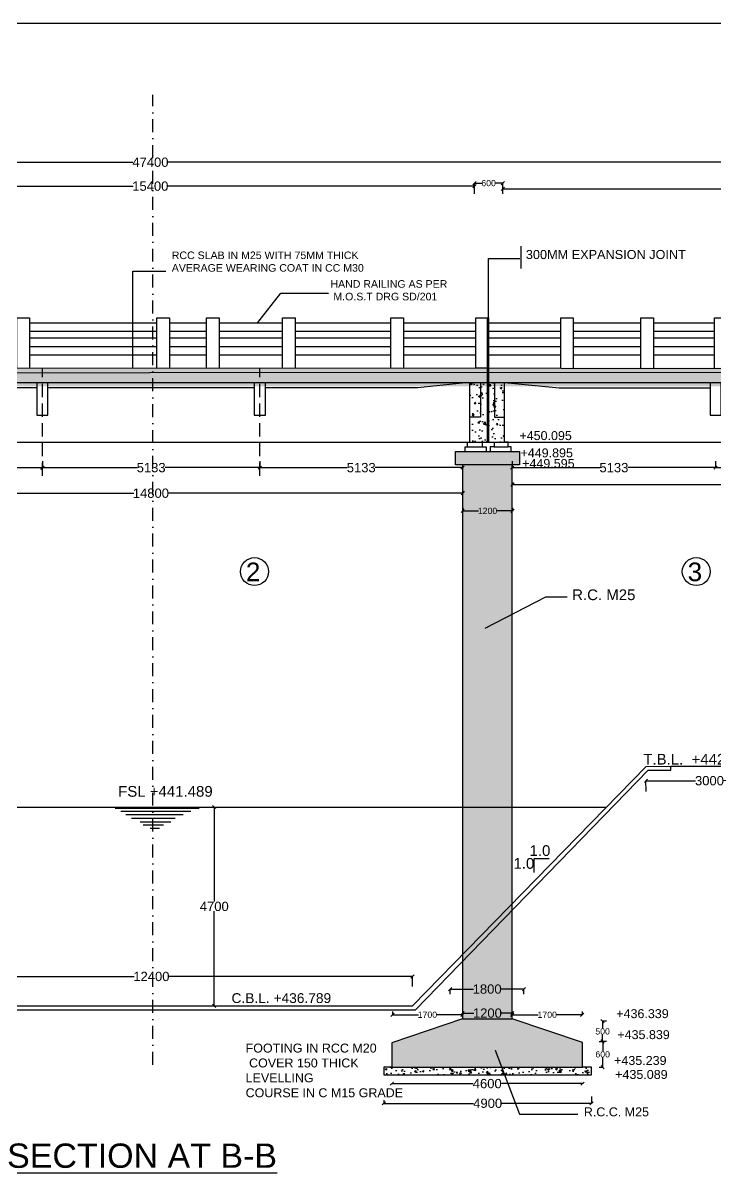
# Model space of a CAD drawing. Header units: inches. Extents: x 20329 to 26884, y 17169 to 22127.
# Drawn here: x 22774 to 24112, y 19889 to 22127 of the extents above; entities that cross this region are included whole.
import ezdxf

# ---------------------------------------------------------------- set-up
doc = ezdxf.new("R2010")
doc.units = ezdxf.units.IN
doc.header["$MEASUREMENT"] = 0
doc.linetypes.add('DASHDOT', pattern=[1, 0.5, -0.25, 0, -0.25])
doc.linetypes.add('HIDDEN', pattern=[9.525, 6.35, -3.175])
for name, color, linetype in [('DIMENSION', 255, 'Continuous'), ('DRAWING', 2, 'Continuous'), ('HATCH', 7, 'Continuous'), ('TEXT', 255, 'Continuous')]:
    doc.layers.add(name, color=color, linetype=linetype)
doc.styles.get("Standard").update_dxf_attribs({"font": 'arial.ttf'})
doc.dimstyles.get("Standard").update_dxf_attribs({"dimtxt": 12.0625, "dimasz": 6.3125, "dimexe": 0.18, "dimexo": 0.0625, "dimgap": 0.09, "dimtad": 0, "dimtih": 1, "dimtoh": 1, "dimdec": 4, "dimzin": 0, "dimdsep": 46, "dimtxsty": 'Standard', "dimblk": 'OBLIQUE', "dimcen": 0.09, "dimadec": 0, "dimazin": 0, "dimtfac": 1, "dimtdec": 4, "dimtofl": 0, "dimtmove": 0, "dimatfit": 3, "dimfxl": 1, "dimtolj": 1, "dimtzin": 0, "dimarcsym": 0})
pattern_1 = [(50, (0, 0), (35.86301, -3.137607), [3.75, -41.25]), (355, (0, 0), (-6.937567, 37.609607), [3, -33]), (100.4514, (2.99, -0.26), (28.92547, 34.471977), [3.18701, -35.057106]), (46.1842, (0, 10), (53.36205, -8.27595), [5.625, -61.875]), (96.6356, (4.447, 9.31), (46.733135, 48.70589), [4.78051, -52.58565]), (351.1842, (0, 10), (46.7331, 48.70593), [4.5, -49.5]), (21, (5, 7.5), (29.845353, -20.130945), [3.75, -41.25]), (326, (5, 7.5), (12.165767, 36.257502), [3, -33]), (71.4514, (7.487, 5.822), (42.01113, 16.126525), [3.18701, -35.057106]), (37.5, (0, 0), (0.607993, 16.6446927), [0, -32.6, 0, -33.5, 0, -33.125]), (7.5, (0, 0), (13.153477, 19.720586), [0, -19.1, 0, -31.85, 0, -12.625]), (327.5, (-11.15, 0), (26.691122, -1.1277436), [0, -12.5, 0, -39, 0, -51.75]), (317.5, (-16.15, 0), (29.159308, 5.005249), [0, -16.25, 0, -25.9, 0, -36.75])]
pattern_2 = [(50, (1302.438, 0), (35.86301, -3.137607), [3.75, -41.25]), (355, (1302.44, 0), (-6.937567, 37.609607), [3, -33]), (100.4514, (1305.427, -0.26), (28.92547, 34.471977), [3.18701, -35.057106]), (46.1842, (1302.44, 10), (53.36205, -8.27595), [5.625, -61.875]), (96.6356, (1306.885, 9.31), (46.733135, 48.70589), [4.78051, -52.58565]), (351.1842, (1302.44, 10), (46.7331, 48.70593), [4.5, -49.5]), (21, (1307.438, 7.5), (29.845353, -20.130945), [3.75, -41.25]), (326, (1307.44, 7.5), (12.165767, 36.257502), [3, -33]), (71.4514, (1309.926, 5.822), (42.01113, 16.126525), [3.18701, -35.057106]), (37.5, (1302.438, 0), (0.607993, 16.6446927), [0, -32.6, 0, -33.5, 0, -33.125]), (7.5, (1302.438, 0), (13.153477, 19.720586), [0, -19.1, 0, -31.85, 0, -12.625]), (327.5, (1291.288, 0), (26.691122, -1.1277436), [0, -12.5, 0, -39, 0, -51.75]), (317.5, (1286.288, 0), (29.159308, 5.00525), [0, -16.25, 0, -25.9, 0, -36.75])]

# ---------------------------------------------------------------- blocks, each defined once
blk = doc.blocks.new('_Oblique')
at = {"color": 0, "linetype": 'ByBlock', "lineweight": -2}
blk.add_line((-0.5, -0.5), (0.5, 0.5), dxfattribs=at)
blk = doc.blocks.new('*D79')
at = {"layer": 'Defpoints', "color": 0, "transparency": 16777216}
for p in [(24945.7, 21857.4), (21094.8, 21840.6), (24945.7, 21840.6)]:
    blk.add_point(p, dxfattribs=at)
at = {"layer": 'DIMENSION', "color": 0, "lineweight": -2, "transparency": 16777216}
for p, q in [((21094.8, 21840.7), (21094.8, 21857.6)), ((21094.8, 21857.4), (22985.9, 21857.4)), ((24945.7, 21857.4), (23054.5, 21857.4)), ((24945.7, 21840.7), (24945.7, 21857.6))]:
    blk.add_line(p, q, dxfattribs=at)
at = {"layer": 'DIMENSION', "color": 0, "lineweight": -2, "transparency": 16777216, "xscale": 6.3125, "yscale": 6.3125, "zscale": 6.3125, "rotation": 180}
blk.add_blockref('_Oblique', (21094.8, 21857.4), dxfattribs=at)
at = {"layer": 'DIMENSION', "color": 0, "lineweight": -2, "transparency": 16777216, "xscale": 6.3125, "yscale": 6.3125, "zscale": 6.3125}
blk.add_blockref('_Oblique', (24945.7, 21857.4), dxfattribs=at)
at = {"layer": 'DIMENSION', "color": 0, "transparency": 16777216, "insert": (23020.2, 21857.4), "char_height": 18, "attachment_point": 5}
blk.add_mtext('\\A1;47400', dxfattribs=at)
blk = doc.blocks.new('*D82')
at = {"layer": 'Defpoints', "color": 0, "transparency": 16777216}
for p in [(22392.9, 21796.2), (23647, 21811.2), (23647, 21796.2)]:
    blk.add_point(p, dxfattribs=at)
at = {"layer": 'DIMENSION', "color": 0, "lineweight": -2, "transparency": 16777216}
for p, q in [((22392.9, 21796.3), (22392.9, 21811.4)), ((22392.9, 21811.2), (22986.9, 21811.2)), ((23647, 21811.2), (23053, 21811.2)), ((23647, 21796.3), (23647, 21811.4))]:
    blk.add_line(p, q, dxfattribs=at)
at = {"layer": 'DIMENSION', "color": 0, "lineweight": -2, "transparency": 16777216, "xscale": 6.3125, "yscale": 6.3125, "zscale": 6.3125, "rotation": 180}
blk.add_blockref('_Oblique', (22392.9, 21811.2), dxfattribs=at)
at = {"layer": 'DIMENSION', "color": 0, "lineweight": -2, "transparency": 16777216, "xscale": 6.3125, "yscale": 6.3125, "zscale": 6.3125}
blk.add_blockref('_Oblique', (23647, 21811.2), dxfattribs=at)
at = {"layer": 'DIMENSION', "color": 0, "transparency": 16777216, "insert": (23020, 21811.2), "char_height": 18, "attachment_point": 5}
blk.add_mtext('\\A1;15400', dxfattribs=at)
blk = doc.blocks.new('*D83')
at = {"layer": 'Defpoints', "color": 0, "transparency": 16777216}
for p in [(23701.8, 21817.1), (23646.9, 21796.1), (23701.8, 21796.1)]:
    blk.add_point(p, dxfattribs=at)
at = {"layer": 'DIMENSION', "color": 0, "lineweight": -2, "transparency": 16777216}
for p, q in [((23646.9, 21796.2), (23646.9, 21817.2)), ((23646.9, 21817.1), (23660.9, 21817.1)), ((23701.8, 21817.1), (23687.8, 21817.1)), ((23701.8, 21796.2), (23701.8, 21817.2))]:
    blk.add_line(p, q, dxfattribs=at)
at = {"layer": 'DIMENSION', "color": 0, "lineweight": -2, "transparency": 16777216, "xscale": 6.3125, "yscale": 6.3125, "zscale": 6.3125, "rotation": 180}
blk.add_blockref('_Oblique', (23646.9, 21817.1), dxfattribs=at)
at = {"layer": 'DIMENSION', "color": 0, "lineweight": -2, "transparency": 16777216, "xscale": 6.3125, "yscale": 6.3125, "zscale": 6.3125}
blk.add_blockref('_Oblique', (23701.8, 21817.1), dxfattribs=at)
at = {"layer": 'DIMENSION', "color": 0, "transparency": 16777216, "insert": (23674.3, 21817.1), "char_height": 12.06, "attachment_point": 5}
blk.add_mtext('\\A1;600', dxfattribs=at)
blk = doc.blocks.new('*D84')
at = {"layer": 'Defpoints', "color": 0, "transparency": 16777216}
for p in [(23701.8, 21796.2), (24942.9, 21806.1), (24942.9, 21796.2)]:
    blk.add_point(p, dxfattribs=at)
at = {"layer": 'DIMENSION', "color": 0, "lineweight": -2, "transparency": 16777216}
for p, q in [((23701.8, 21796.3), (23701.8, 21806.3)), ((23701.8, 21806.1), (24289.3, 21806.1)), ((24942.9, 21806.1), (24355.4, 21806.1)), ((24942.9, 21796.3), (24942.9, 21806.3))]:
    blk.add_line(p, q, dxfattribs=at)
at = {"layer": 'DIMENSION', "color": 0, "lineweight": -2, "transparency": 16777216, "xscale": 6.3125, "yscale": 6.3125, "zscale": 6.3125, "rotation": 180}
blk.add_blockref('_Oblique', (23701.8, 21806.1), dxfattribs=at)
at = {"layer": 'DIMENSION', "color": 0, "lineweight": -2, "transparency": 16777216, "xscale": 6.3125, "yscale": 6.3125, "zscale": 6.3125}
blk.add_blockref('_Oblique', (24942.9, 21806.1), dxfattribs=at)
at = {"layer": 'DIMENSION', "color": 0, "transparency": 16777216, "insert": (24322.4, 21806.1), "char_height": 18, "attachment_point": 5}
blk.add_mtext('\\A1;15400', dxfattribs=at)
blk = doc.blocks.new('*D103')
at = {"layer": 'Defpoints', "color": 0, "transparency": 16777216}
for p in [(22432, 21279.4), (22811.3, 21279.4), (22811.3, 21266.6)]:
    blk.add_point(p, dxfattribs=at)
at = {"layer": 'DIMENSION', "color": 0, "lineweight": -2, "transparency": 16777216}
for p, q in [((22432, 21279.4), (22432, 21266.4)), ((22811.3, 21279.4), (22811.3, 21266.4)), ((22432, 21266.6), (22594.7, 21266.6)), ((22811.3, 21266.6), (22648.6, 21266.6))]:
    blk.add_line(p, q, dxfattribs=at)
at = {"layer": 'DIMENSION', "color": 0, "lineweight": -2, "transparency": 16777216, "xscale": 6.3125, "yscale": 6.3125, "zscale": 6.3125, "rotation": 180}
blk.add_blockref('_Oblique', (22432, 21266.6), dxfattribs=at)
at = {"layer": 'DIMENSION', "color": 0, "lineweight": -2, "transparency": 16777216, "xscale": 6.3125, "yscale": 6.3125, "zscale": 6.3125}
blk.add_blockref('_Oblique', (22811.3, 21266.6), dxfattribs=at)
at = {"layer": 'DIMENSION', "color": 0, "transparency": 16777216, "insert": (22621.7, 21266.6), "char_height": 18, "attachment_point": 5}
blk.add_mtext('\\A1;5133', dxfattribs=at)
blk = doc.blocks.new('*D104')
at = {"layer": 'Defpoints', "color": 0, "transparency": 16777216}
for p in [(22811.3, 21279.4), (23231.8, 21279.6), (23231.8, 21266.8)]:
    blk.add_point(p, dxfattribs=at)
at = {"layer": 'DIMENSION', "color": 0, "lineweight": -2, "transparency": 16777216}
for p, q in [((22811.3, 21279.4), (22811.3, 21266.6)), ((23231.8, 21279.6), (23231.8, 21266.6)), ((22811.3, 21266.8), (22994.6, 21266.8)), ((23231.8, 21266.8), (23048.6, 21266.8))]:
    blk.add_line(p, q, dxfattribs=at)
at = {"layer": 'DIMENSION', "color": 0, "lineweight": -2, "transparency": 16777216, "xscale": 6.3125, "yscale": 6.3125, "zscale": 6.3125, "rotation": 180}
blk.add_blockref('_Oblique', (22811.3, 21266.8), dxfattribs=at)
at = {"layer": 'DIMENSION', "color": 0, "lineweight": -2, "transparency": 16777216, "xscale": 6.3125, "yscale": 6.3125, "zscale": 6.3125}
blk.add_blockref('_Oblique', (23231.8, 21266.8), dxfattribs=at)
at = {"layer": 'DIMENSION', "color": 0, "transparency": 16777216, "insert": (23021.6, 21266.8), "char_height": 18, "attachment_point": 5}
blk.add_mtext('\\A1;5133', dxfattribs=at)
blk = doc.blocks.new('*D105')
at = {"layer": 'Defpoints', "color": 0, "transparency": 16777216}
for p in [(23231.8, 21279.6), (23623.9, 21272.4), (23623.9, 21266.8)]:
    blk.add_point(p, dxfattribs=at)
at = {"layer": 'DIMENSION', "color": 0, "lineweight": -2, "transparency": 16777216}
for p, q in [((23231.8, 21279.6), (23231.8, 21266.6)), ((23231.8, 21266.8), (23400.9, 21266.8)), ((23623.9, 21266.8), (23454.8, 21266.8)), ((23623.9, 21272.4), (23623.9, 21266.6))]:
    blk.add_line(p, q, dxfattribs=at)
at = {"layer": 'DIMENSION', "color": 0, "lineweight": -2, "transparency": 16777216, "xscale": 6.3125, "yscale": 6.3125, "zscale": 6.3125, "rotation": 180}
blk.add_blockref('_Oblique', (23231.8, 21266.8), dxfattribs=at)
at = {"layer": 'DIMENSION', "color": 0, "lineweight": -2, "transparency": 16777216, "xscale": 6.3125, "yscale": 6.3125, "zscale": 6.3125}
blk.add_blockref('_Oblique', (23623.9, 21266.8), dxfattribs=at)
at = {"layer": 'DIMENSION', "color": 0, "transparency": 16777216, "insert": (23427.9, 21266.8), "char_height": 18, "attachment_point": 5}
blk.add_mtext('\\A1;5133', dxfattribs=at)
blk = doc.blocks.new('*D106')
at = {"layer": 'Defpoints', "color": 0, "transparency": 16777216}
for p in [(22417.6, 21222.2), (23624.6, 21222.2), (23624.6, 21217.3)]:
    blk.add_point(p, dxfattribs=at)
at = {"layer": 'DIMENSION', "color": 0, "lineweight": -2, "transparency": 16777216}
for p, q in [((22417.6, 21222.1), (22417.6, 21217.2)), ((22417.6, 21217.3), (22988, 21217.3)), ((23624.6, 21217.3), (23054.2, 21217.3)), ((23624.6, 21222.1), (23624.6, 21217.2))]:
    blk.add_line(p, q, dxfattribs=at)
at = {"layer": 'DIMENSION', "color": 0, "lineweight": -2, "transparency": 16777216, "xscale": 6.3125, "yscale": 6.3125, "zscale": 6.3125, "rotation": 180}
blk.add_blockref('_Oblique', (22417.6, 21217.3), dxfattribs=at)
at = {"layer": 'DIMENSION', "color": 0, "lineweight": -2, "transparency": 16777216, "xscale": 6.3125, "yscale": 6.3125, "zscale": 6.3125}
blk.add_blockref('_Oblique', (23624.6, 21217.3), dxfattribs=at)
at = {"layer": 'DIMENSION', "color": 0, "transparency": 16777216, "insert": (23021.1, 21217.3), "char_height": 18, "attachment_point": 5}
blk.add_mtext('\\A1;14800', dxfattribs=at)
blk = doc.blocks.new('*D107')
at = {"layer": 'Defpoints', "color": 0, "transparency": 16777216}
for p in [(23624.1, 21189.4), (23720.3, 21189.4), (23720.3, 21183.1)]:
    blk.add_point(p, dxfattribs=at)
at = {"layer": 'DIMENSION', "color": 0, "lineweight": -2, "transparency": 16777216}
for p, q in [((23624.1, 21189.3), (23624.1, 21182.9)), ((23720.3, 21189.3), (23720.3, 21182.9)), ((23624.1, 21183.1), (23654.7, 21183.1)), ((23720.3, 21183.1), (23689.7, 21183.1))]:
    blk.add_line(p, q, dxfattribs=at)
at = {"layer": 'DIMENSION', "color": 0, "lineweight": -2, "transparency": 16777216, "xscale": 6.3125, "yscale": 6.3125, "zscale": 6.3125, "rotation": 180}
blk.add_blockref('_Oblique', (23624.1, 21183.1), dxfattribs=at)
at = {"layer": 'DIMENSION', "color": 0, "lineweight": -2, "transparency": 16777216, "xscale": 6.3125, "yscale": 6.3125, "zscale": 6.3125}
blk.add_blockref('_Oblique', (23720.3, 21183.1), dxfattribs=at)
at = {"layer": 'DIMENSION', "color": 0, "transparency": 16777216, "insert": (23672.2, 21183.1), "char_height": 12.06, "attachment_point": 5}
blk.add_mtext('\\A1;1200', dxfattribs=at)
blk = doc.blocks.new('*D108')
at = {"layer": 'Defpoints', "color": 0, "transparency": 16777216}
for p in [(23720.3, 21238.4), (24920.3, 21238.4), (24920.3, 21234.1)]:
    blk.add_point(p, dxfattribs=at)
at = {"layer": 'DIMENSION', "color": 0, "lineweight": -2, "transparency": 16777216}
for p, q in [((23720.3, 21238.4), (23720.3, 21234)), ((23720.3, 21234.1), (24287.2, 21234.1)), ((24920.3, 21234.1), (24353.4, 21234.1)), ((24920.3, 21238.4), (24920.3, 21234))]:
    blk.add_line(p, q, dxfattribs=at)
at = {"layer": 'DIMENSION', "color": 0, "lineweight": -2, "transparency": 16777216, "xscale": 6.3125, "yscale": 6.3125, "zscale": 6.3125, "rotation": 180}
blk.add_blockref('_Oblique', (23720.3, 21234.1), dxfattribs=at)
at = {"layer": 'DIMENSION', "color": 0, "lineweight": -2, "transparency": 16777216, "xscale": 6.3125, "yscale": 6.3125, "zscale": 6.3125}
blk.add_blockref('_Oblique', (24920.3, 21234.1), dxfattribs=at)
at = {"layer": 'DIMENSION', "color": 0, "transparency": 16777216, "insert": (24320.3, 21234.1), "char_height": 18, "attachment_point": 5}
blk.add_mtext('\\A1;14800', dxfattribs=at)
blk = doc.blocks.new('*D109')
at = {"layer": 'Defpoints', "color": 0, "transparency": 16777216}
for p in [(23720, 21279.6), (24113.2, 21272.4), (24113.2, 21266.8)]:
    blk.add_point(p, dxfattribs=at)
at = {"layer": 'DIMENSION', "color": 0, "lineweight": -2, "transparency": 16777216}
for p, q in [((23720, 21279.6), (23720, 21266.6)), ((23720, 21266.8), (23889.7, 21266.8)), ((24113.2, 21266.8), (23943.6, 21266.8)), ((24113.2, 21272.3), (24113.2, 21266.6))]:
    blk.add_line(p, q, dxfattribs=at)
at = {"layer": 'DIMENSION', "color": 0, "lineweight": -2, "transparency": 16777216, "xscale": 6.3125, "yscale": 6.3125, "zscale": 6.3125, "rotation": 180}
blk.add_blockref('_Oblique', (23720, 21266.8), dxfattribs=at)
at = {"layer": 'DIMENSION', "color": 0, "lineweight": -2, "transparency": 16777216, "xscale": 6.3125, "yscale": 6.3125, "zscale": 6.3125}
blk.add_blockref('_Oblique', (24113.2, 21266.8), dxfattribs=at)
at = {"layer": 'DIMENSION', "color": 0, "transparency": 16777216, "insert": (23916.6, 21266.8), "char_height": 18, "attachment_point": 5}
blk.add_mtext('\\A1;5133', dxfattribs=at)
blk = doc.blocks.new('*D110')
at = {"layer": 'Defpoints', "color": 0, "transparency": 16777216}
for p in [(24113.2, 21279.6), (24524.3, 21272.1), (24524.3, 21266.8)]:
    blk.add_point(p, dxfattribs=at)
at = {"layer": 'DIMENSION', "color": 0, "lineweight": -2, "transparency": 16777216}
for p, q in [((24113.2, 21279.6), (24113.2, 21266.6)), ((24113.2, 21266.8), (24291.8, 21266.8)), ((24524.3, 21266.8), (24345.8, 21266.8)), ((24524.3, 21272), (24524.3, 21266.6))]:
    blk.add_line(p, q, dxfattribs=at)
at = {"layer": 'DIMENSION', "color": 0, "lineweight": -2, "transparency": 16777216, "xscale": 6.3125, "yscale": 6.3125, "zscale": 6.3125, "rotation": 180}
blk.add_blockref('_Oblique', (24113.2, 21266.8), dxfattribs=at)
at = {"layer": 'DIMENSION', "color": 0, "lineweight": -2, "transparency": 16777216, "xscale": 6.3125, "yscale": 6.3125, "zscale": 6.3125}
blk.add_blockref('_Oblique', (24524.3, 21266.8), dxfattribs=at)
at = {"layer": 'DIMENSION', "color": 0, "transparency": 16777216, "insert": (24318.8, 21266.8), "char_height": 18, "attachment_point": 5}
blk.add_mtext('\\A1;5133', dxfattribs=at)
blk = doc.blocks.new('*D122')
at = {"layer": 'Defpoints', "color": 0, "transparency": 16777216}
for p in [(24223.1, 20661.6), (23978.7, 20640.5), (24223.2, 20641.2)]:
    blk.add_point(p, dxfattribs=at)
at = {"layer": 'DIMENSION', "color": 0, "lineweight": -2, "transparency": 16777216}
for p, q in [((23978.6, 20660.9), (24074.5, 20661.2)), ((23978.7, 20640.5), (23978.6, 20661.1)), ((24223.1, 20661.6), (24128.3, 20661.4)), ((24223.2, 20641.2), (24223.1, 20661.8))]:
    blk.add_line(p, q, dxfattribs=at)
at = {"layer": 'DIMENSION', "color": 0, "lineweight": -2, "transparency": 16777216, "xscale": 6.3125, "yscale": 6.3125, "zscale": 6.3125}
for p, rotation in [((23978.6, 20660.9), 180.1676578342097), ((24223.1, 20661.6), 0.167657834209736)]:
    blk.add_blockref('_Oblique', p, dxfattribs=dict(at, rotation=rotation))
at = {"layer": 'DIMENSION', "color": 0, "transparency": 16777216, "insert": (24101.4, 20661.3), "char_height": 18, "attachment_point": 5}
blk.add_mtext('\\A1;3000', dxfattribs=at)
blk = doc.blocks.new('*D124')
at = {"layer": 'Defpoints', "color": 0, "transparency": 16777216}
for p in [(23527, 20282.7), (22517.2, 20263.1), (23527, 20263.1)]:
    blk.add_point(p, dxfattribs=at)
at = {"layer": 'DIMENSION', "color": 0, "lineweight": -2, "transparency": 16777216}
for p, q in [((22517.2, 20263.2), (22517.2, 20282.8)), ((22517.2, 20282.7), (22989.1, 20282.7)), ((23527, 20282.7), (23055.2, 20282.7)), ((23527, 20263.2), (23527, 20282.8))]:
    blk.add_line(p, q, dxfattribs=at)
at = {"layer": 'DIMENSION', "color": 0, "lineweight": -2, "transparency": 16777216, "xscale": 6.3125, "yscale": 6.3125, "zscale": 6.3125, "rotation": 180}
blk.add_blockref('_Oblique', (22517.2, 20282.7), dxfattribs=at)
at = {"layer": 'DIMENSION', "color": 0, "lineweight": -2, "transparency": 16777216, "xscale": 6.3125, "yscale": 6.3125, "zscale": 6.3125}
blk.add_blockref('_Oblique', (23527, 20282.7), dxfattribs=at)
at = {"layer": 'DIMENSION', "color": 0, "transparency": 16777216, "insert": (23022.1, 20282.7), "char_height": 18, "attachment_point": 5}
blk.add_mtext('\\A1;12400', dxfattribs=at)
blk = doc.blocks.new('*D125')
at = {"layer": 'Defpoints', "color": 0, "transparency": 16777216}
for p in [(23138.2, 20610.5), (23143.7, 20610.5), (23138.2, 20226)]:
    blk.add_point(p, dxfattribs=at)
at = {"layer": 'DIMENSION', "color": 0, "lineweight": -2, "transparency": 16777216}
for p, q in [((23138.2, 20610.5), (23143.9, 20610.5)), ((23143.7, 20610.5), (23143.7, 20427.5)), ((23143.7, 20226), (23143.7, 20409)), ((23138.2, 20226), (23143.9, 20226))]:
    blk.add_line(p, q, dxfattribs=at)
at = {"layer": 'DIMENSION', "color": 0, "lineweight": -2, "transparency": 16777216, "xscale": 6.3125, "yscale": 6.3125, "zscale": 6.3125}
for p, rotation in [((23143.7, 20610.5), 90), ((23143.7, 20226), 270)]:
    blk.add_blockref('_Oblique', p, dxfattribs=dict(at, rotation=rotation))
at = {"layer": 'DIMENSION', "color": 0, "transparency": 16777216, "insert": (23143.7, 20418.2), "char_height": 18, "attachment_point": 5}
blk.add_mtext('\\A1;4700', dxfattribs=at)
blk = doc.blocks.new('*D126')
at = {"layer": 'Defpoints', "color": 0, "transparency": 16777216}
for p in [(23887.8, 20156.8), (23894.9, 20156.8), (23887.8, 20107.4)]:
    blk.add_point(p, dxfattribs=at)
at = {"layer": 'DIMENSION', "color": 0, "lineweight": -2, "transparency": 16777216}
for p, q in [((23887.9, 20156.8), (23895.1, 20156.8)), ((23894.9, 20156.8), (23894.9, 20138.3)), ((23894.9, 20107.4), (23894.9, 20125.9)), ((23887.9, 20107.4), (23895.1, 20107.4))]:
    blk.add_line(p, q, dxfattribs=at)
at = {"layer": 'DIMENSION', "color": 0, "lineweight": -2, "transparency": 16777216, "xscale": 6.3125, "yscale": 6.3125, "zscale": 6.3125}
for p, rotation in [((23894.9, 20156.8), 90), ((23894.9, 20107.4), 270)]:
    blk.add_blockref('_Oblique', p, dxfattribs=dict(at, rotation=rotation))
at = {"layer": 'DIMENSION', "color": 0, "transparency": 16777216, "insert": (23894.9, 20132.1), "char_height": 12.06, "attachment_point": 5}
blk.add_mtext('\\A1;600', dxfattribs=at)
blk = doc.blocks.new('*D127')
at = {"layer": 'Defpoints', "color": 0, "transparency": 16777216}
for p in [(23894.7, 20196.1), (23902, 20196.1), (23902, 20156.8)]:
    blk.add_point(p, dxfattribs=at)
at = {"layer": 'DIMENSION', "color": 0, "lineweight": -2, "transparency": 16777216}
for p, q in [((23902, 20196.1), (23894.6, 20196.1)), ((23894.7, 20196.1), (23894.7, 20182.7)), ((23902, 20156.8), (23894.6, 20156.8)), ((23894.7, 20156.8), (23894.7, 20170.2))]:
    blk.add_line(p, q, dxfattribs=at)
at = {"layer": 'DIMENSION', "color": 0, "lineweight": -2, "transparency": 16777216, "xscale": 6.3125, "yscale": 6.3125, "zscale": 6.3125}
for p, rotation in [((23894.7, 20196.1), 90), ((23894.7, 20156.8), 270)]:
    blk.add_blockref('_Oblique', p, dxfattribs=dict(at, rotation=rotation))
at = {"layer": 'DIMENSION', "color": 0, "transparency": 16777216, "insert": (23894.7, 20176.5), "char_height": 12.06, "attachment_point": 5}
blk.add_mtext('\\A1;500', dxfattribs=at)
blk = doc.blocks.new('*D128')
at = {"layer": 'Defpoints', "color": 0, "transparency": 16777216}
for p in [(23873.5, 20050.6), (23471.5, 20043.4), (23873.5, 20037.4)]:
    blk.add_point(p, dxfattribs=at)
at = {"layer": 'DIMENSION', "color": 0, "lineweight": -2, "transparency": 16777216}
for p, q in [((23873.5, 20050.6), (23873.5, 20037.2)), ((23471.5, 20043.4), (23471.5, 20037.2)), ((23471.5, 20037.4), (23645.2, 20037.4)), ((23873.5, 20037.4), (23699.8, 20037.4))]:
    blk.add_line(p, q, dxfattribs=at)
at = {"layer": 'DIMENSION', "color": 0, "lineweight": -2, "transparency": 16777216, "xscale": 6.3125, "yscale": 6.3125, "zscale": 6.3125, "rotation": 180}
blk.add_blockref('_Oblique', (23471.5, 20037.4), dxfattribs=at)
at = {"layer": 'DIMENSION', "color": 0, "lineweight": -2, "transparency": 16777216, "xscale": 6.3125, "yscale": 6.3125, "zscale": 6.3125}
blk.add_blockref('_Oblique', (23873.5, 20037.4), dxfattribs=at)
at = {"layer": 'DIMENSION', "color": 0, "transparency": 16777216, "insert": (23672.5, 20037.4), "char_height": 18, "attachment_point": 5}
blk.add_mtext('\\A1;4900', dxfattribs=at)
blk = doc.blocks.new('*D129')
at = {"layer": 'Defpoints', "color": 0, "transparency": 16777216}
for p in [(23487.1, 20075.5), (23856.1, 20075.5), (23856.1, 20075.5)]:
    blk.add_point(p, dxfattribs=at)
at = {"layer": 'DIMENSION', "color": 0, "lineweight": -2, "transparency": 16777216}
for p, q in [((23487.1, 20075.6), (23487.1, 20075.7)), ((23487.1, 20075.5), (23644.3, 20075.5)), ((23856.1, 20075.5), (23698.9, 20075.5)), ((23856.1, 20075.6), (23856.1, 20075.7))]:
    blk.add_line(p, q, dxfattribs=at)
at = {"layer": 'DIMENSION', "color": 0, "lineweight": -2, "transparency": 16777216, "xscale": 6.3125, "yscale": 6.3125, "zscale": 6.3125, "rotation": 180}
blk.add_blockref('_Oblique', (23487.1, 20075.5), dxfattribs=at)
at = {"layer": 'DIMENSION', "color": 0, "lineweight": -2, "transparency": 16777216, "xscale": 6.3125, "yscale": 6.3125, "zscale": 6.3125}
blk.add_blockref('_Oblique', (23856.1, 20075.5), dxfattribs=at)
at = {"layer": 'DIMENSION', "color": 0, "transparency": 16777216, "insert": (23671.6, 20075.5), "char_height": 18, "attachment_point": 5}
blk.add_mtext('\\A1;4600', dxfattribs=at)
blk = doc.blocks.new('*D130')
at = {"layer": 'Defpoints', "color": 0, "transparency": 16777216}
for p in [(23488.2, 20215.1), (23623.7, 20215.1), (23623.7, 20208.7)]:
    blk.add_point(p, dxfattribs=at)
at = {"layer": 'DIMENSION', "color": 0, "lineweight": -2, "transparency": 16777216}
for p, q in [((23488.2, 20215), (23488.2, 20208.5)), ((23488.2, 20208.7), (23538.4, 20208.7)), ((23623.7, 20208.7), (23573.5, 20208.7)), ((23623.7, 20215), (23623.7, 20208.5))]:
    blk.add_line(p, q, dxfattribs=at)
at = {"layer": 'DIMENSION', "color": 0, "lineweight": -2, "transparency": 16777216, "xscale": 6.3125, "yscale": 6.3125, "zscale": 6.3125, "rotation": 180}
blk.add_blockref('_Oblique', (23488.2, 20208.7), dxfattribs=at)
at = {"layer": 'DIMENSION', "color": 0, "lineweight": -2, "transparency": 16777216, "xscale": 6.3125, "yscale": 6.3125, "zscale": 6.3125}
blk.add_blockref('_Oblique', (23623.7, 20208.7), dxfattribs=at)
at = {"layer": 'DIMENSION', "color": 0, "transparency": 16777216, "insert": (23555.9, 20208.7), "char_height": 12.06, "attachment_point": 5}
blk.add_mtext('\\A1;1700', dxfattribs=at)
blk = doc.blocks.new('*D131')
at = {"layer": 'Defpoints', "color": 0, "transparency": 16777216}
for p in [(23719.9, 20215.1), (23855.3, 20215.1), (23855.3, 20208.7)]:
    blk.add_point(p, dxfattribs=at)
at = {"layer": 'DIMENSION', "color": 0, "lineweight": -2, "transparency": 16777216}
for p, q in [((23719.9, 20215), (23719.9, 20208.5)), ((23719.9, 20208.7), (23770.1, 20208.7)), ((23855.3, 20208.7), (23805.1, 20208.7)), ((23855.3, 20215), (23855.3, 20208.5))]:
    blk.add_line(p, q, dxfattribs=at)
at = {"layer": 'DIMENSION', "color": 0, "lineweight": -2, "transparency": 16777216, "xscale": 6.3125, "yscale": 6.3125, "zscale": 6.3125, "rotation": 180}
blk.add_blockref('_Oblique', (23719.9, 20208.7), dxfattribs=at)
at = {"layer": 'DIMENSION', "color": 0, "lineweight": -2, "transparency": 16777216, "xscale": 6.3125, "yscale": 6.3125, "zscale": 6.3125}
blk.add_blockref('_Oblique', (23855.3, 20208.7), dxfattribs=at)
at = {"layer": 'DIMENSION', "color": 0, "transparency": 16777216, "insert": (23787.6, 20208.7), "char_height": 12.06, "attachment_point": 5}
blk.add_mtext('\\A1;1700', dxfattribs=at)
blk = doc.blocks.new('*D132')
at = {"layer": 'Defpoints', "color": 0, "transparency": 16777216}
for p in [(23600.1, 20248.6), (23742.7, 20258.3), (23742.7, 20248.6)]:
    blk.add_point(p, dxfattribs=at)
at = {"layer": 'DIMENSION', "color": 0, "lineweight": -2, "transparency": 16777216}
for p, q in [((23600.1, 20248.7), (23600.1, 20258.5)), ((23600.1, 20258.3), (23645.3, 20258.3)), ((23742.7, 20258.3), (23697.5, 20258.3)), ((23742.7, 20248.7), (23742.7, 20258.5))]:
    blk.add_line(p, q, dxfattribs=at)
at = {"layer": 'DIMENSION', "color": 0, "lineweight": -2, "transparency": 16777216, "xscale": 6.3125, "yscale": 6.3125, "zscale": 6.3125, "rotation": 180}
blk.add_blockref('_Oblique', (23600.1, 20258.3), dxfattribs=at)
at = {"layer": 'DIMENSION', "color": 0, "lineweight": -2, "transparency": 16777216, "xscale": 6.3125, "yscale": 6.3125, "zscale": 6.3125}
blk.add_blockref('_Oblique', (23742.7, 20258.3), dxfattribs=at)
at = {"layer": 'DIMENSION', "color": 0, "transparency": 16777216, "insert": (23671.4, 20258.3), "char_height": 18, "attachment_point": 5}
blk.add_mtext('\\A1;1800', dxfattribs=at)
blk = doc.blocks.new('*D133')
at = {"layer": 'Defpoints', "color": 0, "transparency": 16777216}
for p in [(23623.7, 20208.7), (23720.1, 20211.8), (23720.1, 20208.9)]:
    blk.add_point(p, dxfattribs=at)
at = {"layer": 'DIMENSION', "color": 0, "lineweight": -2, "transparency": 16777216}
for p, q in [((23623.7, 20208.7), (23623.7, 20211.9)), ((23623.7, 20211.8), (23645.8, 20211.8)), ((23720.1, 20211.8), (23698, 20211.8)), ((23720.1, 20209), (23720.1, 20211.9))]:
    blk.add_line(p, q, dxfattribs=at)
at = {"layer": 'DIMENSION', "color": 0, "lineweight": -2, "transparency": 16777216, "xscale": 6.3125, "yscale": 6.3125, "zscale": 6.3125, "rotation": 180}
blk.add_blockref('_Oblique', (23623.7, 20211.8), dxfattribs=at)
at = {"layer": 'DIMENSION', "color": 0, "lineweight": -2, "transparency": 16777216, "xscale": 6.3125, "yscale": 6.3125, "zscale": 6.3125}
blk.add_blockref('_Oblique', (23720.1, 20211.8), dxfattribs=at)
at = {"layer": 'DIMENSION', "color": 0, "transparency": 16777216, "insert": (23671.9, 20211.8), "char_height": 18, "attachment_point": 5}
blk.add_mtext('\\A1;1200', dxfattribs=at)

msp = doc.modelspace()

# ---------------------------------------------------------------- hatches: boundary and pattern name
at = {"layer": 'DIMENSION'}
h = msp.add_hatch(dxfattribs=at)
h.set_pattern_fill('AR-CONC', color=256, scale=5, style=0)
h.set_pattern_definition(pattern_1)
h.paths.add_polyline_path([(23705.04129, 21431.57198), (23685.79148, 21431.57198), (23685.79148, 21364.58751), (23705.04129, 21364.58751)], flags=17)
h.paths.add_polyline_path([(23658.31112, 21364.58751), (23638.13457, 21364.58751), (23638.13457, 21316.39405), (23671.62669, 21316.39405), (23671.62669, 21431.57198), (23658.31112, 21431.57198)])
h.paths.add_polyline_path([(23673.7496, 21316.39405), (23705.04129, 21316.39405), (23705.04129, 21364.58751), (23685.79148, 21364.58751), (23685.79148, 21431.57198), (23673.7496, 21431.57198)])
h.paths.add_polyline_path([(23658.31112, 21431.57198), (23638.13457, 21431.57198), (23638.13457, 21364.58751), (23658.31112, 21364.58751)], flags=17)
h = msp.add_hatch(dxfattribs=at)
h.set_pattern_fill('AR-CONC', color=256, scale=5, style=0)
h.set_pattern_definition(pattern_1)
h.paths.add_polyline_path([(23487.06384, 20107.22498), (23856.12544, 20107.22498), (23873.54588, 20107.22498), (23873.54588, 20092.80609), (23471.47306, 20092.80609), (23471.47306, 20107.22498)])
h = msp.add_hatch(dxfattribs=at)
h.set_pattern_fill('AR-CONC', color=256, scale=5, style=0)
h.set_pattern_definition(pattern_2)
h.paths.add_polyline_path([(23487.06384, 20107.22498), (23856.12544, 20107.22498), (23873.54588, 20107.22498), (23873.54588, 20092.80609), (23471.47306, 20092.80609), (23471.47306, 20107.22498)])
at = {"layer": 'HATCH'}
h = msp.add_hatch(dxfattribs=at)
h.set_pattern_fill('AR-CONC', color=256, scale=10, style=0)
h.set_pattern_definition([(50, (0, 0), (71.72602, -6.27521), [7.5, -82.5]), (355, (0, 0), (-13.87513, 75.21921), [6, -66]), (100.4514, (5.98, -0.52), (57.85094, 68.94395), [6.37402, -70.11421]), (46.1842, (0, 20), (106.7241, -16.5519), [11.25, -123.75]), (96.6356, (8.89, 18.62), (93.46627, 97.4118), [9.56103, -105.1713]), (351.1842, (0, 20), (93.4662, 97.41186), [9, -99]), (21, (10, 15), (59.6907, -40.26189), [7.5, -82.5]), (326, (10, 15), (24.33153, 72.515), [6, -66]), (71.4514, (14.974, 11.645), (84.02226, 32.25305), [6.37402, -70.11421]), (37.5, (0, 0), (1.215986, 33.289385), [0, -65.2, 0, -67, 0, -66.25]), (7.5, (0, 0), (26.306954, 39.44117), [0, -38.2, 0, -63.7, 0, -25.25]), (327.5, (-22.3, 0), (53.382244, -2.255487), [0, -25, 0, -78, 0, -103.5]), (317.5, (-32.3, 0), (58.31862, 10.0105), [0, -32.5, 0, -51.8, 0, -73.5])])
h.paths.add_polyline_path([(21069.95086, 21460.30094), (24967.24697, 21460.30094), (24967.24697, 21423.92659), (21069.95086, 21423.92659)])
h = msp.add_hatch(dxfattribs=at)
h.set_pattern_fill('AR-CONC', color=256, scale=5, style=0)
h.set_pattern_definition(pattern_1)
h.paths.add_polyline_path([(23610.46046, 21297.96885), (23734.26824, 21297.96885), (23734.26824, 21272.4362), (23610.46046, 21272.4362)])
edge = h.paths.add_edge_path()
edge.add_line((23623.87107, 21272.4362), (23623.87107, 20201.15606))
edge.add_line((23623.87107, 20201.15606), (23487.06384, 20154.47016))
edge.add_line((23487.06384, 20154.47016), (23487.06384, 20107.22498))
edge.add_line((23487.06384, 20107.22498), (23856.12544, 20107.22498))
edge.add_line((23856.12544, 20107.22498), (23856.12544, 20154.89947))
edge.add_line((23856.12544, 20154.89947), (23720.11247, 20201.15606))
edge.add_line((23720.11247, 20201.15606), (23720.11247, 21272.4362))
h = msp.add_hatch(dxfattribs=at)
h.set_pattern_fill('AR-CONC', color=256, scale=5, style=0)
h.set_pattern_definition(pattern_2)
h.paths.add_polyline_path([(23873.54588, 20092.80609), (23873.54588, 20107.22498), (23856.12544, 20107.22498), (23487.06384, 20107.22498), (23471.47306, 20107.22498), (23471.47306, 20092.80609)])

# ---------------------------------------------------------------- linework, layer by layer
at = {"layer": 'DIMENSION'}
for points in [[(23736.62459, 21694.8719), (23736.62459, 21651.83307)], [(22952.24524, 20607.94758), (23114.37171, 20607.94758)], [(22963.24925, 20602.21311), (23098.54523, 20602.21311)], [(22972.63583, 20595.74882), (23083.33253, 20595.74882)], [(22983.31708, 20588.63811), (23067.79614, 20588.63811)], [(23000.47186, 20581.85059), (23059.70431, 20581.85059)], [(23006.29797, 20576.03273), (23045.78627, 20576.03273)], [(23019.89232, 20569.56843), (23037.69444, 20569.56843)], [(23791.58321, 20510.06652), (23761.73981, 20510.06652), (23761.73981, 20484.13215)]]:
    msp.add_lwpolyline(points, dxfattribs=at)
at = {"layer": 'DRAWING'}
for points in [[(26852.87028, 17735.62094), (20329.41228, 17735.62094), (20329.41228, 22126.52475), (26852.87028, 22126.52475)], [(23649.32793, 21556.6184), (23673.7496, 21556.6184), (23673.7496, 21459.20166), (23649.32793, 21459.2096)], [(23610.46046, 21297.96885), (23734.26824, 21297.96885), (23734.26824, 21272.4362), (23610.46046, 21272.4362)]]:
    msp.add_lwpolyline(points, close=True, dxfattribs=at)
at = {"layer": 'DRAWING', "linetype": 'DASHDOT', "ltscale": 50}
msp.add_lwpolyline([(23024.96039, 20112.16808), (23024.96039, 21987.86375)], dxfattribs=at)
at = {"layer": 'DRAWING'}
for points in [[(22761.83312, 21459.7509), (22761.83312, 21556.6184), (22786.25478, 21556.6184), (22786.25478, 21459.74296)], [(22786.25478, 21547.05999), (23032.87043, 21547.05999)], [(23032.87043, 21459.66278), (23032.87043, 21556.6184), (23057.2921, 21556.6184), (23057.2921, 21459.65484)], [(23057.2921, 21547.05999), (23128.76925, 21547.05999)], [(23128.76925, 21459.6316), (23128.76925, 21556.6184), (23153.19091, 21556.6184), (23153.19091, 21459.62366)], [(23153.19091, 21547.05999), (23275.88505, 21547.05999)], [(23275.88505, 21459.58377), (23275.88505, 21556.6184), (23300.30671, 21556.6184), (23300.30671, 21459.57583)], [(23300.30671, 21547.05999), (23484.99369, 21547.05999)], [(23484.99369, 21459.51579), (23484.99369, 21556.6184), (23509.41535, 21556.6184), (23509.41535, 21459.50785)], [(23509.41535, 21547.05999), (23649.32793, 21547.05999)], [(23671.62669, 21556.6184), (23671.62669, 21316.39405)], [(23673.7496, 21547.05999), (23813.66217, 21547.05999)], [(23813.66217, 21459.40894), (23813.66217, 21556.6184), (23838.08384, 21556.6184), (23838.08384, 21459.401)], [(23838.08384, 21547.05999), (23968.48831, 21547.05999)], [(23968.48831, 21459.3586), (23968.48831, 21556.6184), (23992.90998, 21556.6184), (23992.90998, 21459.35066)], [(23992.90998, 21547.05999), (24111.10362, 21547.05999)], [(24111.10362, 21459.31223), (24111.10362, 21556.6184), (24135.52529, 21556.6184), (24135.52529, 21459.30429)], [(22786.25478, 21531.021), (23032.87043, 21531.021)], [(23057.2921, 21531.021), (23128.76925, 21531.021)], [(23153.19091, 21531.021), (23275.88505, 21531.021)], [(23300.30671, 21531.021), (23484.99369, 21531.021)], [(23509.41535, 21531.021), (23649.32793, 21531.021)], [(23673.7496, 21531.021), (23813.66217, 21531.021)], [(23838.08384, 21531.021), (23968.48831, 21531.021)], [(23992.90998, 21531.021), (24111.10362, 21531.021)], [(22786.25478, 21518.03707), (23032.87043, 21518.03707)], [(22786.25478, 21501.23431), (23032.87043, 21501.23431)], [(23057.2921, 21518.03707), (23128.76925, 21518.03707)], [(23057.2921, 21501.23431), (23128.76925, 21501.23431)], [(23153.19091, 21518.03707), (23275.88505, 21518.03707)], [(23153.19091, 21501.23431), (23275.88505, 21501.23431)], [(23300.30671, 21518.03707), (23484.99369, 21518.03707)], [(23300.30671, 21501.23431), (23484.99369, 21501.23431)], [(23509.41535, 21518.03707), (23649.32793, 21518.03707)], [(23509.41535, 21501.23431), (23649.32793, 21501.23431)], [(23673.7496, 21518.03707), (23813.66217, 21518.03707)], [(23673.7496, 21501.23431), (23813.66217, 21501.23431)], [(23838.08384, 21518.03707), (23968.48831, 21518.03707)], [(23838.08384, 21501.23431), (23968.48831, 21501.23431)], [(23992.90998, 21518.03707), (24111.10362, 21518.03707)], [(23992.90998, 21501.23431), (24111.10362, 21501.23431)], [(22786.25478, 21485.20085), (23032.87043, 21485.20085)], [(23057.2921, 21485.20085), (23128.76925, 21485.20085)], [(23153.19091, 21485.20085), (23275.88505, 21485.20085)], [(23300.30671, 21485.20085), (23484.99369, 21485.20085)], [(23509.41535, 21485.20085), (23649.32793, 21485.20085)], [(23673.7496, 21485.20085), (23813.66217, 21485.20085)], [(23838.08384, 21485.20085), (23968.48831, 21485.20085)], [(23992.90998, 21485.20085), (24111.10362, 21485.20085)], [(20623.89381, 21460.44596), (25409.36743, 21458.89016)], [(22512.97685, 20218.4743), (23532.68537, 20218.4743), (23982.55246, 20681.86067), (24026.99083, 20681.86067), (24026.99083, 20689.28525), (24223.19569, 20689.28525), (24624.95334, 21097.46055), (24871.43013, 21097.46055), (25409.36743, 21458.89016), (25554.55417, 21458.89016)], [(23673.7496, 21459.20166), (23673.7496, 21316.39405)], [(21069.95086, 21450.25236), (24967.24697, 21451.47788)], [(21069.95086, 21431.57198), (24969.53424, 21431.57198)], [(22800.57613, 21421.09035), (22479.29911, 21421.09035)], [(22800.57613, 21431.57198), (22800.57613, 21368.21812), (22822.1137, 21368.21812), (22822.1137, 21431.57198)], [(23221.03576, 21421.09035), (22822.1137, 21421.09035)], [(23221.03576, 21431.57198), (23221.03576, 21368.21812), (23242.57332, 21368.21812), (23242.57332, 21431.57198)], [(23537.49589, 21421.09035), (23242.57332, 21421.09035)], [(23635.28563, 21431.57198), (23537.49589, 21421.09035)], [(23628.83024, 21297.96885), (23628.83024, 21307.30165), (23633.2778, 21307.30165), (23633.2778, 21316.39405), (23638.13457, 21316.39405), (23638.13457, 21431.57198)], [(23658.31112, 21431.57198), (23658.31112, 21364.58751)], [(23685.79148, 21431.57198), (23685.79148, 21364.58751)], [(23717.74174, 21297.96885), (23717.74174, 21307.30165), (23712.06819, 21307.30165), (23712.06819, 21316.42881), (23705.04129, 21316.42881), (23705.04129, 21431.57198)], [(23705.04129, 21431.57198), (23810.5617, 21421.09035)], [(23810.5617, 21421.09035), (24102.49111, 21421.18215)], [(24102.49111, 21431.57198), (24102.49111, 21368.21812), (24124.02868, 21368.21812), (24124.02868, 21431.57198)], [(23658.31112, 21364.58751), (23638.13457, 21364.58751)], [(23685.79148, 21364.58751), (23705.04129, 21364.58751)], [(21120.08409, 21316.39405), (24918.70196, 21316.39405)], [(23633.2778, 21307.30165), (23661.785, 21307.30165)], [(23661.785, 21316.39405), (23661.785, 21307.30165), (23669.57292, 21307.30165), (23669.57292, 21297.96885)], [(23685.24447, 21316.39405), (23685.24447, 21307.30165), (23677.45654, 21307.30165), (23677.45654, 21297.96885)], [(23685.24447, 21307.30165), (23712.06819, 21307.30165)], [(23623.87107, 21272.4362), (23623.87107, 20201.15606), (23487.06384, 20154.47016), (23487.06384, 20107.22498), (23856.12544, 20107.22498), (23856.12544, 20154.89947), (23720.11247, 20201.15606), (23720.11247, 21272.4362)], [(22012.83185, 20684.90764), (22061.6918, 20684.90764), (22517.24934, 20226.26193), (23527.02814, 20226.26193), (23978.65896, 20688.56968), (24026.99083, 20689.28525)], [(22135.6319, 20610.46631), (23902.35937, 20610.46631)], [(23623.87107, 20201.15606), (23720.11247, 20201.15606)], [(23487.06384, 20107.22498), (23471.47306, 20107.22498), (23471.47306, 20092.80609), (23873.54588, 20092.80609), (23873.54588, 20107.22498), (23856.12544, 20107.22498)]]:
    msp.add_lwpolyline(points, dxfattribs=at)
at = {"layer": 'DRAWING', "linetype": 'HIDDEN', "ltscale": 4}
for points in [[(22811.33116, 21251.03747), (22811.33116, 21460.15824)], [(23231.79078, 21251.03747), (23231.79078, 21460.15824)]]:
    msp.add_lwpolyline(points, dxfattribs=at)
at = {"layer": 'DRAWING'}
for centre in [(23221.53282, 21065.87515), (24075.9107, 21065.87515)]:
    msp.add_circle(centre, 27.01017, dxfattribs=at)

# ---------------------------------------------------------------- texts
at = {"layer": 'TEXT'}
for s, height, p in [('+450.095', 17.28, (23733.84721, 21320.14103)), ('+449.895', 17.28, (23736.00195, 21286.77531)), ('+449.595', 17.28, (23739.23401, 21266.32536)), ('2', 36, (23204.89432, 21047.25894)), ('3', 36, (24059.2722, 21047.25894)), ('R.C. M25', 20.736, (23835.88288, 21010.60123)), ('T.B.L.  +442.389', 20.736, (23973.4327, 20692.56091)), ('FSL +441.489', 20.736, (22957.82438, 20630.39873)), ('1.0', 20.736, (23753.47711, 20515.8696)), ('1.0', 20.736, (23722.32332, 20491.06709)), ('C.B.L. +436.789', 19.008, (23177.11746, 20231.40994)), ('+436.339', 17.28, (23921.19784, 20202.20135)), ('+435.839', 17.28, (23923.2821, 20161.61639)), ('+435.239', 17.28, (23917.02938, 20111.6657)), ('+435.089', 17.28, (23919.11359, 20084.60907)), ('R.C.C. M25', 17.28, (23858.44036, 20012.25433)), ('%%USECTION AT B-B', 47.0360931, (22743.03826, 19912.6859))]:
    msp.add_text(s, height=height, dxfattribs=at).set_placement(p)
at = {"layer": 'TEXT', "attachment_point": 1}
for s, insert, char_height, width in [('RCC SLAB IN M25 WITH 75MM THICK\\PAVERAGE WEARING COAT IN CC M30', (23061.55294, 21684.86188), 14.6334512, 398.6802479), ('300MM EXPANSION JOINT', (23746.34966, 21687.83103), 17.5601414, 478.4162975), ('HAND RAILING AS PER\\P M.O.S.T DRG SD/201', (23368.3921, 21629.43503), 14.6334512, 398.6802479), ('FOOTING IN RCC M20\\P COVER 150 THICK LEVELLING\\PCOURSE IN C M15 GRADE', (23204.32002, 20152.92437), 17.28, 299.9509433)]:
    msp.add_mtext(s, dxfattribs=dict(at, insert=insert, char_height=char_height, width=width))

# ---------------------------------------------------------------- dimensions: what is measured, and where the dimension line sits
at = {"layer": 'DIMENSION'}
for base, p1, p2, text, picture, middle in [((24945.66198, 21857.41023), (21094.79115, 21840.60286), (24945.66198, 21840.60286), '47400', '*D79', (23020.22657, 21857.41023)), ((23646.99706, 21811.24232), (22392.92901, 21796.20042), (23646.99706, 21796.20042), '15400', '*D82', (23019.96304, 21811.24232)), ((24942.94251, 21806.14272), (23701.78232, 21796.20042), (24942.94251, 21796.20042), '15400', '*D84', (24322.36242, 21806.14272)), ((22811.33928, 21266.6284), (22431.99818, 21279.44712), (22811.33928, 21279.44712), '5133', '*D103', (22621.66873, 21266.6284)), ((23231.83143, 21266.8084), (22811.33928, 21279.44712), (23231.83143, 21279.62712), '5133', '*D104', (23021.58535, 21266.8084)), ((23623.87107, 21266.8084), (23231.83143, 21279.62712), (23623.87107, 21272.4362), '5133', '*D105', (23427.85125, 21266.8084)), ((24113.24614, 21266.8084), (23720.03498, 21279.62712), (24113.24614, 21272.38485), '5133', '*D109', (23916.64056, 21266.8084)), ((24524.33212, 21266.8084), (24113.24614, 21279.62712), (24524.33212, 21272.05563), '5133', '*D110', (24318.78913, 21266.8084)), ((24920.26355, 21234.13132), (23720.33398, 21238.44887), (24920.26355, 21238.44887), '14800', '*D108', (24320.29876, 21234.13132)), ((23527.02814, 20282.65904), (22517.24934, 20263.12481), (23527.02814, 20263.12481), '12400', '*D124', (23022.13874, 20282.65904)), ((23742.68884, 20258.32919), (23600.05002, 20248.61764), (23742.68884, 20248.61764), '1800', '*D132', (23671.36943, 20258.32919)), ((23720.11247, 20211.75657), (23623.67369, 20208.68621), (23720.11247, 20208.94764), '1200', '*D133', (23671.89308, 20211.75657)), ((23856.12544, 20075.49832), (23487.06384, 20075.49832), (23856.12544, 20075.49832), '4600', '*D129', (23671.59464, 20075.49832)), ((23873.54588, 20037.35341), (23471.47306, 20043.41744), (23873.54588, 20050.62689), '4900', '*D128', (23672.50947, 20037.35341))]:
    dim = msp.add_linear_dim(base=base, p1=p1, p2=p2, text=text, dimstyle='Standard', override={"dimtxt": 18}, dxfattribs=at)
    dim.commit()
    dim.dimension.update_dxf_attribs({"geometry": picture, "text_midpoint": middle})
for base, p1, p2, text, picture, middle in [((23701.78232, 21817.0605), (23646.89545, 21796.13792), (23701.78232, 21796.13792), '600', '*D83', (23674.33888, 21817.0605)), ((23720.27245, 21183.05512), (23624.06396, 21189.35781), (23720.27245, 21189.35781), '1200', '*D107', (23672.16821, 21183.05512)), ((23623.67369, 20208.68621), (23488.21744, 20215.06944), (23623.67369, 20215.06944), '1700', '*D130', (23555.94557, 20208.68621)), ((23855.3073, 20208.68621), (23719.85105, 20215.06944), (23855.3073, 20215.06944), '1700', '*D131', (23787.57917, 20208.68621))]:
    dim = msp.add_linear_dim(base=base, p1=p1, p2=p2, text=text, dimstyle='Standard', dxfattribs=at)
    dim.commit()
    dim.dimension.update_dxf_attribs({"geometry": picture, "text_midpoint": middle})
dim = msp.add_aligned_dim(p1=(22417.5612, 21222.15175), p2=(23624.61937, 21222.15175), distance=-4.80206, text='14800', dimstyle='Standard', override={"dimtxt": 18}, dxfattribs=at)
dim.commit()
dim.dimension.update_dxf_attribs({"geometry": '*D106', "text_midpoint": (23021.09029, 21217.34969)})
dim = msp.add_linear_dim(base=(24223.1358, 20661.63241), p1=(23978.65896, 20640.45231), p2=(24223.19569, 20641.16787), angle=0.16765783, text='3000', dimstyle='Standard', override={"dimtxt": 18}, dxfattribs=at)
dim.commit()
dim.dimension.update_dxf_attribs({"geometry": '*D122', "text_midpoint": (24101.4137, 20661.27623), "dimtype": 161})
dim = msp.add_linear_dim(base=(23143.67858, 20610.47188), p1=(23138.17788, 20226.00364), p2=(23138.17788, 20610.47188), angle=90, text='4700', dimstyle='Standard', override={"dimtxt": 18}, dxfattribs=at)
dim.commit()
dim.dimension.update_dxf_attribs({"geometry": '*D125', "text_midpoint": (23143.67858, 20418.23776)})
for base, p1, p2, text, picture, middle in [((23894.74683, 20196.13308), (23902.03594, 20156.79489), (23902.03594, 20196.13308), '500', '*D127', (23894.74683, 20176.46399)), ((23894.9373, 20156.79489), (23887.83328, 20107.40347), (23887.83328, 20156.79489), '600', '*D126', (23894.9373, 20132.09918))]:
    dim = msp.add_linear_dim(base=base, p1=p1, p2=p2, angle=90, text=text, dimstyle='Standard', dxfattribs=at)
    dim.commit()
    dim.dimension.update_dxf_attribs({"geometry": picture, "text_midpoint": middle})

# ---------------------------------------------------------------- leaders
for points in [[(23673.7496, 21556.6184), (23673.7496, 21671.37763), (23734.77509, 21671.37763)], [(22986.35955, 21459.52878), (22986.35955, 21646.57755), (23050.07092, 21646.57755)], [(23228.13723, 21547.37849), (23272.1773, 21604.12925), (23364.72522, 21604.12925)], [(23667.32372, 20956.66642), (23785.10253, 21017.01964), (23826.17011, 21017.01964)], [(23686.79165, 20140.5083), (23733.95445, 20016.4511), (23846.68511, 20016.4511)]]:
    msp.add_leader(points, dimstyle='Standard', override={"dimgap": 0.09, "dimtad": 0}, dxfattribs=at)

doc.saveas('drawing.dxf')
